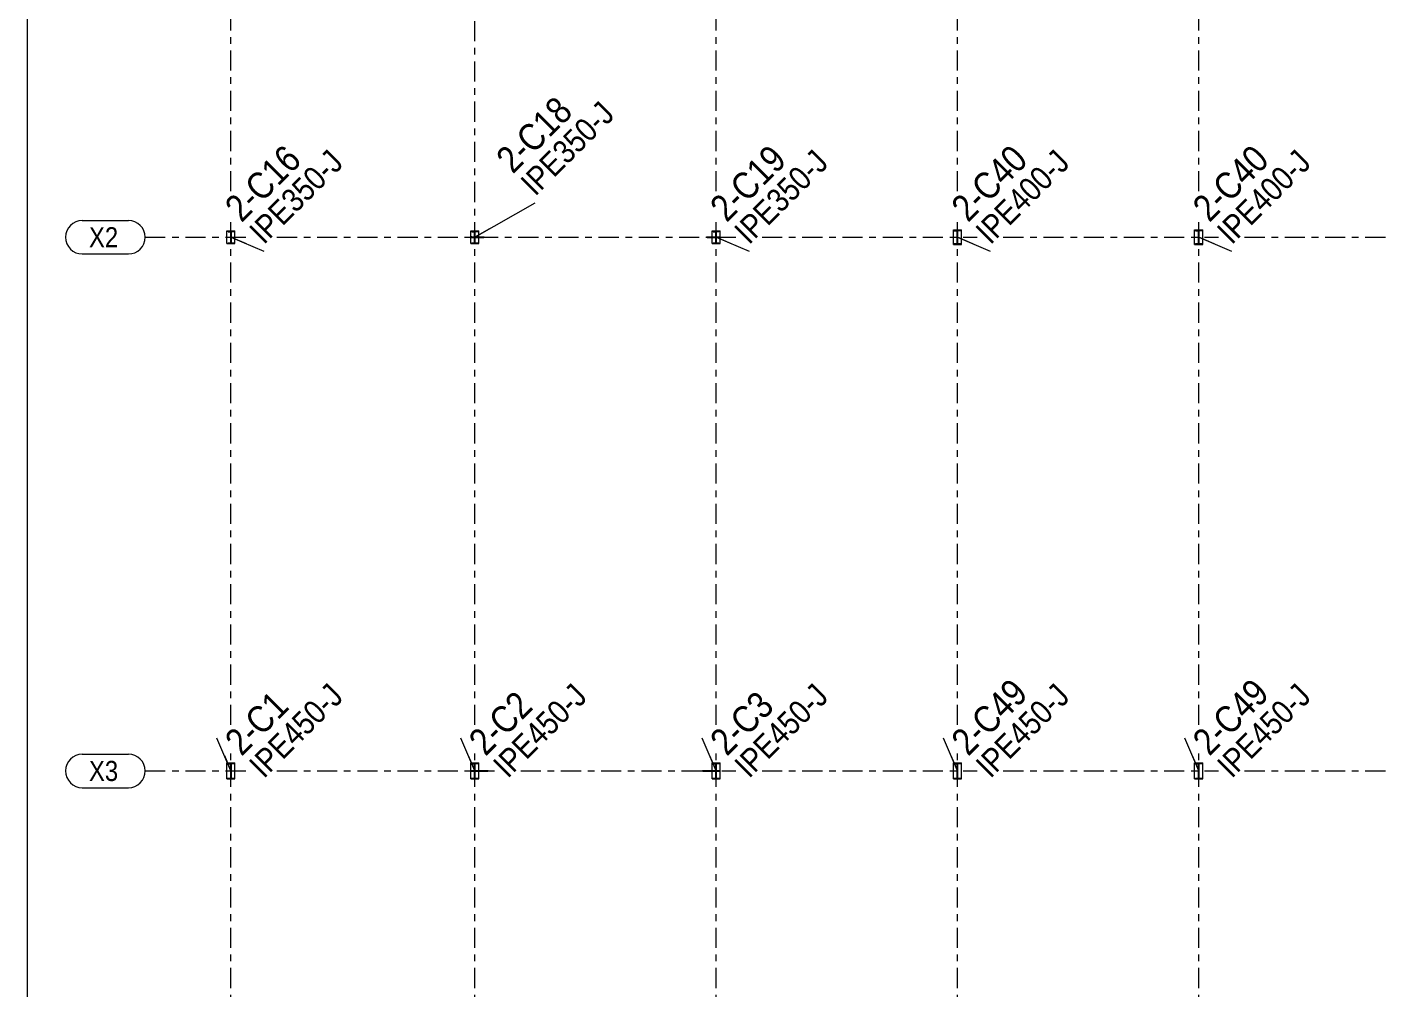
# Model space of a CAD drawing. Header units: millimetres. Extents: x -23 to 800, y -63 to 511.
# Drawn here: x -20.4 to 181.3, y 224 to 367.5 of the extents above; entities that cross this region are included whole.
import ezdxf

# ---------------------------------------------------------------- set-up
doc = ezdxf.new("R2010")
doc.units = ezdxf.units.MM
doc.linetypes.add('XKITLINE00', pattern=[0])
doc.linetypes.add('XKITLINE03', pattern=[6, 3, -1, 1, -1])
for name, color, linetype, lineweight in [('DrawingSheet', 5, 'Continuous', 0), ('Part', 2, 'Continuous', 0), ('PartMark', 7, 'Continuous', 0), ('S-grid', 1, 'Continuous', 0)]:
    doc.layers.add(name, color=color, linetype=linetype, lineweight=lineweight)
doc.styles.add('ARIAL', font='ARIAL.TTF')

# ---------------------------------------------------------------- blocks, each defined once
blk = doc.blocks.new('*A23')
at = {"layer": 'Part'}
blk.add_hatch(color=3, dxfattribs=at).paths.add_polyline_path([(45.875, 257.555), (45.875, 257.625), (46.875, 257.625), (46.875, 257.555), (46.3975, 257.555), (46.3975, 255.445), (46.875, 255.445), (46.875, 255.375), (45.875, 255.375), (45.875, 255.445), (46.3525, 255.445), (46.3525, 257.555)], flags=17)
blk = doc.blocks.new('*A24')
at = {"layer": 'Part'}
blk.add_hatch(color=3, dxfattribs=at).paths.add_polyline_path([(81.875, 257.555), (81.875, 257.625), (82.875, 257.625), (82.875, 257.555), (82.3975, 257.555), (82.3975, 255.445), (82.875, 255.445), (82.875, 255.375), (81.875, 255.375), (81.875, 255.445), (82.3525, 255.445), (82.3525, 257.555)], flags=17)
blk = doc.blocks.new('*A25')
at = {"layer": 'Part'}
blk.add_hatch(color=3, dxfattribs=at).paths.add_polyline_path([(48.34, 256.55), (48.41, 256.54), (48.44, 256.5), (48.41, 256.46), (48.34, 256.45), (48.28, 256.46), (48.25, 256.5), (48.28, 256.54)], flags=17)
blk = doc.blocks.new('*A26')
at = {"layer": 'Part'}
blk.add_hatch(color=3, dxfattribs=at).paths.add_polyline_path([(80.41, 256.55), (80.47, 256.54), (80.5, 256.5), (80.47, 256.46), (80.41, 256.45), (80.34, 256.46), (80.31, 256.5), (80.34, 256.54)], flags=17)
blk = doc.blocks.new('*A27')
at = {"layer": 'Part'}
blk.add_hatch(color=3, dxfattribs=at).paths.add_polyline_path([(117.875, 257.555), (117.875, 257.625), (118.875, 257.625), (118.875, 257.555), (118.3975, 257.555), (118.3975, 255.445), (118.875, 255.445), (118.875, 255.375), (117.875, 255.375), (117.875, 255.445), (118.3525, 255.445), (118.3525, 257.555)], flags=17)
blk = doc.blocks.new('*A28')
at = {"layer": 'Part'}
blk.add_hatch(color=3, dxfattribs=at).paths.add_polyline_path([(153.875, 257.555), (153.875, 257.625), (154.875, 257.625), (154.875, 257.555), (154.3975, 257.555), (154.3975, 255.445), (154.875, 255.445), (154.875, 255.375), (153.875, 255.375), (153.875, 255.445), (154.3525, 255.445), (154.3525, 257.555)], flags=17)
blk = doc.blocks.new('*A50')
at = {"layer": 'Part'}
blk.add_hatch(color=3, dxfattribs=at).paths.add_polyline_path([(9.5, 257.555), (9.5, 257.625), (10.5, 257.625), (10.5, 257.555), (10.0225, 257.555), (10.0225, 255.445), (10.5, 255.445), (10.5, 255.375), (9.5, 255.375), (9.5, 255.445), (9.9775, 255.445), (9.9775, 257.555)], flags=17)
blk = doc.blocks.new('*A77')
at = {"layer": 'Part'}
blk.add_hatch(color=3, dxfattribs=at).paths.add_polyline_path([(9.5625, 336.945), (9.5625, 337), (10.4375, 337), (10.4375, 336.945), (10.0175, 336.945), (10.0175, 335.305), (10.4375, 335.305), (10.4375, 335.25), (9.5625, 335.25), (9.5625, 335.305), (9.9825, 335.305), (9.9825, 336.945)], flags=17)
blk = doc.blocks.new('*A80')
at = {"layer": 'Part'}
blk.add_hatch(color=3, dxfattribs=at).paths.add_polyline_path([(47.72, 336.18), (47.78, 336.16), (47.8, 336.12), (47.78, 336.09), (47.72, 336.07), (47.67, 336.09), (47.65, 336.12), (47.67, 336.16)], flags=17)
blk = doc.blocks.new('*A81')
at = {"layer": 'Part'}
blk.add_hatch(color=3, dxfattribs=at).paths.add_polyline_path([(81.03, 336.18), (81.08, 336.16), (81.1, 336.12), (81.08, 336.09), (81.03, 336.07), (80.97, 336.09), (80.95, 336.12), (80.97, 336.16)], flags=17)
blk = doc.blocks.new('*A82')
at = {"layer": 'Part'}
blk.add_hatch(color=3, dxfattribs=at).paths.add_polyline_path([(45.9375, 336.945), (45.9375, 337), (46.8125, 337), (46.8125, 336.945), (46.3925, 336.945), (46.3925, 335.305), (46.8125, 335.305), (46.8125, 335.25), (45.9375, 335.25), (45.9375, 335.305), (46.3575, 335.305), (46.3575, 336.945)], flags=17)
blk = doc.blocks.new('*A83')
at = {"layer": 'Part'}
blk.add_hatch(color=3, dxfattribs=at).paths.add_polyline_path([(81.9375, 336.945), (81.9375, 337), (82.8125, 337), (82.8125, 336.945), (82.3925, 336.945), (82.3925, 335.305), (82.8125, 335.305), (82.8125, 335.25), (81.9375, 335.25), (81.9375, 335.305), (82.3575, 335.305), (82.3575, 336.945)], flags=17)
blk = doc.blocks.new('*A84')
at = {"layer": 'Part'}
blk.add_hatch(color=3, dxfattribs=at).paths.add_polyline_path([(117.875, 337.06), (117.875, 337.125), (118.875, 337.125), (118.875, 337.06), (118.395, 337.06), (118.395, 335.19), (118.875, 335.19), (118.875, 335.125), (117.875, 335.125), (117.875, 335.19), (118.355, 335.19), (118.355, 337.06)], flags=17)
blk = doc.blocks.new('*A85')
at = {"layer": 'Part'}
blk.add_hatch(color=3, dxfattribs=at).paths.add_polyline_path([(153.875, 337.06), (153.875, 337.125), (154.875, 337.125), (154.875, 337.06), (154.395, 337.06), (154.395, 335.19), (154.875, 335.19), (154.875, 335.125), (153.875, 335.125), (153.875, 335.19), (154.355, 335.19), (154.355, 337.06)], flags=17)
blk = doc.blocks.new('*A123')
at = {"layer": 'DrawingSheet', "color": 5, "linetype": 'XKITLINE00', "lineweight": 0}
blk.add_line((-20.42, 510.98), (-20.42, -63.02), dxfattribs=at)
blk = doc.blocks.new('*A128')
at = {"layer": 'S-grid', "color": 1, "linetype": 'XKITLINE03', "lineweight": 0}
for p, q in [((-2.79, 336.12), (12.97, 336.12)), ((16.86, 336.12), (85.34, 336.12)), ((89.23, 336.12), (121.34, 336.12)), ((125.23, 336.12), (157.34, 336.12)), ((161.23, 336.12), (229.34, 336.12))]:
    blk.add_line(p, q, dxfattribs=at)
at = {"layer": 'S-grid', "color": 3, "style": 'ARIAL', "width": 0.85}
blk.add_text('X2', height=3, dxfattribs=at).set_placement((-11.18, 334.62))
blk = doc.blocks.new('*A129')
at = {"layer": 'S-grid', "color": 1, "linetype": 'XKITLINE03', "lineweight": 0}
for p, q in [((-2.79, 256.5), (12.97, 256.5)), ((16.86, 256.5), (49.34, 256.5)), ((53.23, 256.5), (85.34, 256.5)), ((89.23, 256.5), (121.34, 256.5)), ((125.23, 256.5), (157.34, 256.5)), ((161.23, 256.5), (193.34, 256.5))]:
    blk.add_line(p, q, dxfattribs=at)
at = {"layer": 'S-grid', "color": 3, "style": 'ARIAL', "width": 0.85}
blk.add_text('X3', height=3, dxfattribs=at).set_placement((-11.18, 255))
blk = doc.blocks.new('*A146')
at = {"layer": 'S-grid', "color": 1, "linetype": 'XKITLINE03', "lineweight": 0}
for p, q in [((154.38, 342.98), (154.38, 398.42)), ((154.38, 263.36), (154.38, 339.09)), ((154.38, 140.11), (154.38, 259.47))]:
    blk.add_line(p, q, dxfattribs=at)
blk = doc.blocks.new('*A147')
at = {"layer": 'S-grid', "color": 1, "linetype": 'XKITLINE03', "lineweight": 0}
for p, q in [((118.38, 342.98), (118.38, 418.12)), ((118.38, 263.36), (118.38, 339.09)), ((118.38, 140.11), (118.38, 259.47))]:
    blk.add_line(p, q, dxfattribs=at)
blk = doc.blocks.new('*A148')
at = {"layer": 'S-grid', "color": 1, "linetype": 'XKITLINE03', "lineweight": 0}
for p, q in [((82.38, 342.98), (82.38, 418.12)), ((82.38, 263.36), (82.38, 339.09)), ((82.38, 140.11), (82.38, 259.47))]:
    blk.add_line(p, q, dxfattribs=at)
blk = doc.blocks.new('*A149')
at = {"layer": 'S-grid', "color": 1, "linetype": 'XKITLINE03', "lineweight": 0}
for p, q in [((46.38, 263.36), (46.38, 425.44)), ((46.38, 140.11), (46.38, 259.47))]:
    blk.add_line(p, q, dxfattribs=at)
blk = doc.blocks.new('*A150')
at = {"layer": 'S-grid', "color": 1, "linetype": 'XKITLINE03', "lineweight": 0}
for p, q in [((10, 342.98), (10, 418.12)), ((10, 263.36), (10, 339.09)), ((10, 140.11), (10, 259.47))]:
    blk.add_line(p, q, dxfattribs=at)
blk = doc.blocks.new('*A193')
at = {"layer": 'Part', "color": 2, "linetype": 'XKITLINE00', "lineweight": 0}
for p, q in [((45.875, 257.555), (45.875, 257.625)), ((45.875, 257.625), (46.875, 257.625)), ((45.875, 257.555), (46.3525, 257.555)), ((46.3525, 255.445), (46.3525, 257.555)), ((46.875, 257.555), (46.3975, 257.555)), ((46.3975, 257.555), (46.3975, 255.445)), ((46.875, 257.625), (46.875, 257.555)), ((45.875, 255.375), (45.875, 255.445)), ((45.875, 255.445), (46.3525, 255.445)), ((46.875, 255.375), (45.875, 255.375)), ((46.3975, 255.445), (46.875, 255.445)), ((46.875, 255.445), (46.875, 255.375))]:
    blk.add_line(p, q, dxfattribs=at)
blk = doc.blocks.new('*A194')
at = {"layer": 'Part', "color": 2, "linetype": 'XKITLINE00', "lineweight": 0}
for p, q in [((81.875, 257.555), (81.875, 257.625)), ((81.875, 257.625), (82.875, 257.625)), ((81.875, 257.555), (82.3525, 257.555)), ((82.3525, 255.445), (82.3525, 257.555)), ((82.875, 257.555), (82.3975, 257.555)), ((82.3975, 257.555), (82.3975, 255.445)), ((82.875, 257.625), (82.875, 257.555)), ((81.875, 255.375), (81.875, 255.445)), ((81.875, 255.445), (82.3525, 255.445)), ((82.875, 255.375), (81.875, 255.375)), ((82.3975, 255.445), (82.875, 255.445)), ((82.875, 255.445), (82.875, 255.375))]:
    blk.add_line(p, q, dxfattribs=at)
blk = doc.blocks.new('*A195')
at = {"layer": 'Part', "color": 2, "linetype": 'XKITLINE00', "lineweight": 0}
for p, q in [((45.85, 256.54), (45.84, 256.5)), ((45.84, 256.5), (45.85, 256.46)), ((45.87, 256.55), (45.85, 256.54)), ((45.85, 256.46), (45.87, 256.45)), ((45.87, 256.55), (46.35, 256.55)), ((45.87, 256.45), (46.35, 256.45)), ((46.4, 256.55), (48.34, 256.55)), ((46.4, 256.45), (48.34, 256.45)), ((48.25, 256.5), (48.28, 256.54)), ((48.28, 256.46), (48.25, 256.5)), ((48.28, 256.54), (48.34, 256.55)), ((48.34, 256.45), (48.28, 256.46)), ((48.34, 256.55), (48.41, 256.54)), ((48.41, 256.46), (48.34, 256.45)), ((48.41, 256.54), (48.44, 256.5)), ((48.44, 256.5), (48.41, 256.46))]:
    blk.add_line(p, q, dxfattribs=at)
blk = doc.blocks.new('*A196')
at = {"layer": 'Part', "color": 2, "linetype": 'XKITLINE00', "lineweight": 0}
for p, q in [((80.31, 256.5), (80.34, 256.54)), ((80.34, 256.46), (80.31, 256.5)), ((80.34, 256.54), (80.41, 256.55)), ((80.41, 256.45), (80.34, 256.46)), ((80.41, 256.55), (80.47, 256.54)), ((80.41, 256.55), (82.35, 256.55)), ((80.47, 256.46), (80.41, 256.45)), ((80.41, 256.45), (82.35, 256.45)), ((80.47, 256.54), (80.5, 256.5)), ((80.5, 256.5), (80.47, 256.46)), ((82.4, 256.55), (82.88, 256.55)), ((82.4, 256.45), (82.88, 256.45)), ((82.9, 256.54), (82.88, 256.55)), ((82.88, 256.45), (82.9, 256.46)), ((82.91, 256.5), (82.9, 256.54)), ((82.9, 256.46), (82.91, 256.5))]:
    blk.add_line(p, q, dxfattribs=at)
blk = doc.blocks.new('*A197')
at = {"layer": 'Part', "color": 2, "linetype": 'XKITLINE00', "lineweight": 0}
for p, q in [((45.775, 255.3), (45.775, 257.7)), ((45.775, 257.7), (46.975, 257.7)), ((46.975, 256.55), (46.975, 257.7)), ((46.975, 255.3), (46.975, 256.45)), ((45.775, 255.3), (46.975, 255.3))]:
    blk.add_line(p, q, dxfattribs=at)
blk = doc.blocks.new('*A198')
at = {"layer": 'Part', "color": 2, "linetype": 'XKITLINE00', "lineweight": 0}
for p, q in [((81.775, 256.55), (81.775, 257.7)), ((81.775, 257.7), (82.975, 257.7)), ((81.775, 255.3), (81.775, 256.45)), ((82.975, 255.3), (82.975, 257.7)), ((81.775, 255.3), (82.975, 255.3))]:
    blk.add_line(p, q, dxfattribs=at)
blk = doc.blocks.new('*A199')
at = {"layer": 'Part', "color": 2, "linetype": 'XKITLINE00', "lineweight": 0}
for p, q in [((117.875, 257.555), (117.875, 257.625)), ((117.875, 257.625), (118.875, 257.625)), ((117.875, 257.555), (118.3525, 257.555)), ((118.3525, 255.445), (118.3525, 257.555)), ((118.875, 257.555), (118.3975, 257.555)), ((118.3975, 257.555), (118.3975, 255.445)), ((118.875, 257.625), (118.875, 257.555)), ((117.875, 255.375), (117.875, 255.445)), ((117.875, 255.445), (118.3525, 255.445)), ((118.875, 255.375), (117.875, 255.375)), ((118.3975, 255.445), (118.875, 255.445)), ((118.875, 255.445), (118.875, 255.375))]:
    blk.add_line(p, q, dxfattribs=at)
blk = doc.blocks.new('*A200')
at = {"layer": 'Part', "color": 2, "linetype": 'XKITLINE00', "lineweight": 0}
for p, q in [((153.875, 257.555), (153.875, 257.625)), ((153.875, 257.625), (154.875, 257.625)), ((153.875, 257.555), (154.3525, 257.555)), ((154.3525, 255.445), (154.3525, 257.555)), ((154.875, 257.555), (154.3975, 257.555)), ((154.3975, 257.555), (154.3975, 255.445)), ((154.875, 257.625), (154.875, 257.555)), ((153.875, 255.375), (153.875, 255.445)), ((153.875, 255.445), (154.3525, 255.445)), ((154.875, 255.375), (153.875, 255.375)), ((154.3975, 255.445), (154.875, 255.445)), ((154.875, 255.445), (154.875, 255.375))]:
    blk.add_line(p, q, dxfattribs=at)
blk = doc.blocks.new('*A201')
at = {"layer": 'Part', "color": 2, "linetype": 'XKITLINE00', "lineweight": 0}
for p, q in [((117.775, 255.3), (117.775, 257.7)), ((117.775, 257.7), (118.975, 257.7)), ((118.975, 255.3), (118.975, 257.7)), ((117.775, 255.3), (118.975, 255.3))]:
    blk.add_line(p, q, dxfattribs=at)
blk = doc.blocks.new('*A202')
at = {"layer": 'Part', "color": 2, "linetype": 'XKITLINE00', "lineweight": 0}
for p, q in [((153.775, 255.3), (153.775, 257.7)), ((153.775, 257.7), (154.975, 257.7)), ((154.975, 255.3), (154.975, 257.7)), ((153.775, 255.3), (154.975, 255.3))]:
    blk.add_line(p, q, dxfattribs=at)
blk = doc.blocks.new('*A249')
at = {"layer": 'S-grid', "color": 1, "linetype": 'XKITLINE00', "lineweight": 0}
for p, q in [((-12.18, 259), (-5.29, 259)), ((-12.18, 254), (-5.29, 254))]:
    blk.add_line(p, q, dxfattribs=at)
for centre, start, end in [((-12.18, 256.5), 90, 270), ((-5.29, 256.5), 270, 90)]:
    blk.add_arc(centre, 2.5, start, end, dxfattribs=at)
blk = doc.blocks.new('*A260')
at = {"layer": 'Part', "color": 2, "linetype": 'XKITLINE00', "lineweight": 0}
for p, q in [((9.5, 257.555), (9.5, 257.625)), ((9.5, 257.625), (10.5, 257.625)), ((9.5, 257.555), (9.9775, 257.555)), ((9.9775, 255.445), (9.9775, 257.555)), ((10.5, 257.555), (10.0225, 257.555)), ((10.0225, 257.555), (10.0225, 255.445)), ((10.5, 257.625), (10.5, 257.555)), ((9.5, 255.375), (9.5, 255.445)), ((9.5, 255.445), (9.9775, 255.445)), ((10.5, 255.375), (9.5, 255.375)), ((10.0225, 255.445), (10.5, 255.445)), ((10.5, 255.445), (10.5, 255.375))]:
    blk.add_line(p, q, dxfattribs=at)
blk = doc.blocks.new('*A261')
at = {"layer": 'Part', "color": 2, "linetype": 'XKITLINE00', "lineweight": 0}
for p, q in [((9.4, 255.3), (9.4, 257.7)), ((9.4, 257.7), (10.6, 257.7)), ((10.6, 255.3), (10.6, 257.7)), ((9.4, 255.3), (10.6, 255.3))]:
    blk.add_line(p, q, dxfattribs=at)
blk = doc.blocks.new('*A281')
at = {"layer": 'Part', "color": 2, "linetype": 'XKITLINE00', "lineweight": 0}
for p, q in [((153.775, 335.025), (153.775, 337.225)), ((153.775, 337.225), (154.975, 337.225)), ((154.975, 335.025), (154.975, 337.225)), ((153.775, 335.025), (154.975, 335.025))]:
    blk.add_line(p, q, dxfattribs=at)
blk = doc.blocks.new('*A314')
at = {"layer": 'S-grid', "color": 1, "linetype": 'XKITLINE00', "lineweight": 0}
for p, q in [((-12.18, 338.62), (-5.29, 338.62)), ((-12.18, 333.62), (-5.29, 333.62))]:
    blk.add_line(p, q, dxfattribs=at)
for centre, start, end in [((-12.18, 336.12), 90, 270), ((-5.29, 336.12), 270, 90)]:
    blk.add_arc(centre, 2.5, start, end, dxfattribs=at)
blk = doc.blocks.new('*A325')
at = {"layer": 'Part', "color": 2, "linetype": 'XKITLINE00', "lineweight": 0}
for p, q in [((9.5625, 336.945), (9.5625, 337)), ((9.5625, 337), (10.4375, 337)), ((9.5625, 336.945), (9.9825, 336.945)), ((9.9825, 335.305), (9.9825, 336.945)), ((10.4375, 336.945), (10.0175, 336.945)), ((10.0175, 336.945), (10.0175, 335.305)), ((10.4375, 337), (10.4375, 336.945)), ((9.5625, 335.25), (9.5625, 335.305)), ((9.5625, 335.305), (9.9825, 335.305)), ((10.4375, 335.25), (9.5625, 335.25)), ((10.0175, 335.305), (10.4375, 335.305)), ((10.4375, 335.305), (10.4375, 335.25))]:
    blk.add_line(p, q, dxfattribs=at)
blk = doc.blocks.new('*A326')
at = {"layer": 'Part', "color": 2, "linetype": 'XKITLINE00', "lineweight": 0}
for p, q in [((9.4, 335.175), (9.4, 337.075)), ((9.4, 337.075), (10.6, 337.075)), ((10.6, 335.175), (10.6, 337.075)), ((9.4, 335.175), (10.6, 335.175))]:
    blk.add_line(p, q, dxfattribs=at)
blk = doc.blocks.new('*A331')
at = {"layer": 'Part', "color": 2, "linetype": 'XKITLINE00', "lineweight": 0}
for p, q in [((45.91, 336.16), (45.9, 336.12)), ((45.9, 336.12), (45.91, 336.09)), ((45.93, 336.18), (45.91, 336.16)), ((45.91, 336.09), (45.93, 336.07)), ((45.93, 336.18), (46.36, 336.18)), ((45.93, 336.07), (46.36, 336.07)), ((46.39, 336.18), (47.72, 336.18)), ((46.39, 336.07), (47.72, 336.07)), ((47.65, 336.12), (47.67, 336.16)), ((47.67, 336.09), (47.65, 336.12)), ((47.67, 336.16), (47.72, 336.18)), ((47.72, 336.07), (47.67, 336.09)), ((47.72, 336.18), (47.78, 336.16)), ((47.78, 336.09), (47.72, 336.07)), ((47.78, 336.16), (47.8, 336.12)), ((47.8, 336.12), (47.78, 336.09))]:
    blk.add_line(p, q, dxfattribs=at)
blk = doc.blocks.new('*A332')
at = {"layer": 'Part', "color": 2, "linetype": 'XKITLINE00', "lineweight": 0}
for p, q in [((80.95, 336.12), (80.97, 336.16)), ((80.97, 336.09), (80.95, 336.12)), ((80.97, 336.16), (81.03, 336.18)), ((81.03, 336.07), (80.97, 336.09)), ((81.03, 336.18), (81.08, 336.16)), ((81.03, 336.18), (82.36, 336.18)), ((81.08, 336.09), (81.03, 336.07)), ((81.03, 336.07), (82.36, 336.07)), ((81.08, 336.16), (81.1, 336.12)), ((81.1, 336.12), (81.08, 336.09)), ((82.39, 336.18), (82.82, 336.18)), ((82.39, 336.07), (82.82, 336.07)), ((82.84, 336.16), (82.82, 336.18)), ((82.82, 336.07), (82.84, 336.09)), ((82.85, 336.12), (82.84, 336.16)), ((82.84, 336.09), (82.85, 336.12))]:
    blk.add_line(p, q, dxfattribs=at)
blk = doc.blocks.new('*A333')
at = {"layer": 'Part', "color": 2, "linetype": 'XKITLINE00', "lineweight": 0}
for p, q in [((45.9375, 336.945), (45.9375, 337)), ((45.9375, 337), (46.8125, 337)), ((45.9375, 336.945), (46.3575, 336.945)), ((46.3575, 335.305), (46.3575, 336.945)), ((46.8125, 336.945), (46.3925, 336.945)), ((46.3925, 336.945), (46.3925, 335.305)), ((46.8125, 337), (46.8125, 336.945)), ((45.9375, 335.25), (45.9375, 335.305)), ((45.9375, 335.305), (46.3575, 335.305)), ((46.8125, 335.25), (45.9375, 335.25)), ((46.3925, 335.305), (46.8125, 335.305)), ((46.8125, 335.305), (46.8125, 335.25))]:
    blk.add_line(p, q, dxfattribs=at)
blk = doc.blocks.new('*A334')
at = {"layer": 'Part', "color": 2, "linetype": 'XKITLINE00', "lineweight": 0}
for p, q in [((45.775, 335.175), (45.775, 337.075)), ((45.775, 337.075), (46.975, 337.075)), ((46.975, 336.175), (46.975, 337.075)), ((45.775, 335.175), (46.975, 335.175)), ((46.975, 335.175), (46.975, 336.075))]:
    blk.add_line(p, q, dxfattribs=at)
blk = doc.blocks.new('*A335')
at = {"layer": 'Part', "color": 2, "linetype": 'XKITLINE00', "lineweight": 0}
for p, q in [((81.9375, 336.945), (81.9375, 337)), ((81.9375, 337), (82.8125, 337)), ((81.9375, 336.945), (82.3575, 336.945)), ((82.3575, 335.305), (82.3575, 336.945)), ((82.8125, 336.945), (82.3925, 336.945)), ((82.3925, 336.945), (82.3925, 335.305)), ((82.8125, 337), (82.8125, 336.945)), ((81.9375, 335.25), (81.9375, 335.305)), ((81.9375, 335.305), (82.3575, 335.305)), ((82.8125, 335.25), (81.9375, 335.25)), ((82.3925, 335.305), (82.8125, 335.305)), ((82.8125, 335.305), (82.8125, 335.25))]:
    blk.add_line(p, q, dxfattribs=at)
blk = doc.blocks.new('*A336')
at = {"layer": 'Part', "color": 2, "linetype": 'XKITLINE00', "lineweight": 0}
for p, q in [((81.775, 336.175), (81.775, 337.075)), ((81.775, 337.075), (82.975, 337.075)), ((82.975, 335.175), (82.975, 337.075)), ((81.775, 335.175), (81.775, 336.075)), ((81.775, 335.175), (82.975, 335.175))]:
    blk.add_line(p, q, dxfattribs=at)
blk = doc.blocks.new('*A337')
at = {"layer": 'Part', "color": 2, "linetype": 'XKITLINE00', "lineweight": 0}
for p, q in [((117.875, 337.06), (117.875, 337.125)), ((117.875, 337.125), (118.875, 337.125)), ((117.875, 337.06), (118.355, 337.06)), ((118.355, 335.19), (118.355, 337.06)), ((118.875, 337.06), (118.395, 337.06)), ((118.395, 337.06), (118.395, 335.19)), ((118.875, 337.125), (118.875, 337.06)), ((117.875, 335.125), (117.875, 335.19)), ((117.875, 335.19), (118.355, 335.19)), ((118.875, 335.125), (117.875, 335.125)), ((118.395, 335.19), (118.875, 335.19)), ((118.875, 335.19), (118.875, 335.125))]:
    blk.add_line(p, q, dxfattribs=at)
blk = doc.blocks.new('*A338')
at = {"layer": 'Part', "color": 2, "linetype": 'XKITLINE00', "lineweight": 0}
for p, q in [((117.775, 335.025), (117.775, 337.225)), ((117.775, 337.225), (118.975, 337.225)), ((118.975, 335.025), (118.975, 337.225)), ((117.775, 335.025), (118.975, 335.025))]:
    blk.add_line(p, q, dxfattribs=at)
blk = doc.blocks.new('*A339')
at = {"layer": 'Part', "color": 2, "linetype": 'XKITLINE00', "lineweight": 0}
for p, q in [((153.875, 337.06), (153.875, 337.125)), ((153.875, 337.125), (154.875, 337.125)), ((153.875, 337.06), (154.355, 337.06)), ((154.355, 335.19), (154.355, 337.06)), ((154.875, 337.06), (154.395, 337.06)), ((154.395, 337.06), (154.395, 335.19)), ((154.875, 337.125), (154.875, 337.06)), ((153.875, 335.125), (153.875, 335.19)), ((153.875, 335.19), (154.355, 335.19)), ((154.875, 335.125), (153.875, 335.125)), ((154.395, 335.19), (154.875, 335.19)), ((154.875, 335.19), (154.875, 335.125))]:
    blk.add_line(p, q, dxfattribs=at)
blk = doc.blocks.new('*A409')
at = {"layer": 'PartMark', "color": 7, "linetype": 'XKITLINE00', "lineweight": 0}
for p, q in [((154.38, 256.5), (152.29, 261.41)), ((153.4, 258.8), (154.38, 256.5))]:
    blk.add_line(p, q, dxfattribs=at)
at = {"layer": 'PartMark', "color": 3, "style": 'ARIAL', "width": 0.85}
blk.add_text('2-C49', height=4, rotation=45.0001, dxfattribs=at).set_placement((155.97, 258.59))
at = {"layer": 'PartMark', "color": 7, "style": 'ARIAL', "width": 0.85}
blk.add_text('IPE450-J', height=3.5, rotation=45.0001, dxfattribs=at).set_placement((159.29, 255.26))
blk = doc.blocks.new('*A422')
at = {"layer": 'PartMark', "color": 7, "linetype": 'XKITLINE00', "lineweight": 0}
for p, q in [((10, 256.5), (7.91, 261.41)), ((9.02, 258.8), (10, 256.5))]:
    blk.add_line(p, q, dxfattribs=at)
at = {"layer": 'PartMark', "color": 7, "style": 'ARIAL', "width": 0.85}
blk.add_text('IPE450-J', height=3.5, rotation=45.0001, dxfattribs=at).set_placement((14.91, 255.26))
at = {"layer": 'PartMark', "color": 3, "style": 'ARIAL', "width": 0.85}
blk.add_text('2-C1', height=4, rotation=45.0001, dxfattribs=at).set_placement((11.59, 258.59))
blk = doc.blocks.new('*A423')
at = {"layer": 'PartMark', "color": 7, "linetype": 'XKITLINE00', "lineweight": 0}
for p, q in [((82.38, 256.5), (80.29, 261.41)), ((81.4, 258.8), (82.38, 256.5))]:
    blk.add_line(p, q, dxfattribs=at)
at = {"layer": 'PartMark', "color": 7, "style": 'ARIAL', "width": 0.85}
blk.add_text('IPE450-J', height=3.5, rotation=45.0001, dxfattribs=at).set_placement((87.29, 255.26))
at = {"layer": 'PartMark', "color": 3, "style": 'ARIAL', "width": 0.85}
blk.add_text('2-C3', height=4, rotation=45.0001, dxfattribs=at).set_placement((83.97, 258.59))
blk = doc.blocks.new('*A424')
at = {"layer": 'PartMark', "color": 7, "linetype": 'XKITLINE00', "lineweight": 0}
for p, q in [((46.38, 256.5), (44.29, 261.41)), ((45.4, 258.8), (46.38, 256.5))]:
    blk.add_line(p, q, dxfattribs=at)
at = {"layer": 'PartMark', "color": 7, "style": 'ARIAL', "width": 0.85}
blk.add_text('IPE450-J', height=3.5, rotation=45.0001, dxfattribs=at).set_placement((51.29, 255.26))
at = {"layer": 'PartMark', "color": 3, "style": 'ARIAL', "width": 0.85}
blk.add_text('2-C2', height=4, rotation=45.0001, dxfattribs=at).set_placement((47.97, 258.59))
blk = doc.blocks.new('*A425')
at = {"layer": 'PartMark', "color": 7, "linetype": 'XKITLINE00', "lineweight": 0}
for p, q in [((118.38, 256.5), (116.29, 261.41)), ((117.4, 258.8), (118.38, 256.5))]:
    blk.add_line(p, q, dxfattribs=at)
at = {"layer": 'PartMark', "color": 3, "style": 'ARIAL', "width": 0.85}
blk.add_text('2-C49', height=4, rotation=45.0001, dxfattribs=at).set_placement((119.97, 258.59))
at = {"layer": 'PartMark', "color": 7, "style": 'ARIAL', "width": 0.85}
blk.add_text('IPE450-J', height=3.5, rotation=45.0001, dxfattribs=at).set_placement((123.29, 255.26))
blk = doc.blocks.new('*A436')
at = {"layer": 'PartMark', "color": 7, "linetype": 'XKITLINE00', "lineweight": 0}
for p, q in [((154.38, 336.12), (159.29, 334.04)), ((156.68, 335.15), (154.38, 336.12))]:
    blk.add_line(p, q, dxfattribs=at)
at = {"layer": 'PartMark', "color": 3, "style": 'ARIAL', "width": 0.85}
blk.add_text('2-C40', height=4, rotation=45.0001, dxfattribs=at).set_placement((155.97, 338.21))
at = {"layer": 'PartMark', "color": 7, "style": 'ARIAL', "width": 0.85}
blk.add_text('IPE400-J', height=3.5, rotation=45.0001, dxfattribs=at).set_placement((159.29, 334.89))
blk = doc.blocks.new('*A441')
at = {"layer": 'PartMark', "color": 7, "linetype": 'XKITLINE00', "lineweight": 0}
for p, q in [((118.38, 336.12), (123.29, 334.04)), ((120.68, 335.15), (118.38, 336.12))]:
    blk.add_line(p, q, dxfattribs=at)
at = {"layer": 'PartMark', "color": 3, "style": 'ARIAL', "width": 0.85}
blk.add_text('2-C40', height=4, rotation=45.0001, dxfattribs=at).set_placement((119.97, 338.21))
at = {"layer": 'PartMark', "color": 7, "style": 'ARIAL', "width": 0.85}
blk.add_text('IPE400-J', height=3.5, rotation=45.0001, dxfattribs=at).set_placement((123.29, 334.89))
blk = doc.blocks.new('*A443')
at = {"layer": 'PartMark', "color": 7, "linetype": 'XKITLINE00', "lineweight": 0}
for p, q in [((10, 336.12), (14.91, 334.04)), ((12.3, 335.15), (10, 336.12))]:
    blk.add_line(p, q, dxfattribs=at)
at = {"layer": 'PartMark', "color": 3, "style": 'ARIAL', "width": 0.85}
blk.add_text('2-C16', height=4, rotation=45.0001, dxfattribs=at).set_placement((11.59, 338.21))
at = {"layer": 'PartMark', "color": 7, "style": 'ARIAL', "width": 0.85}
blk.add_text('IPE350-J', height=3.5, rotation=45.0001, dxfattribs=at).set_placement((14.91, 334.89))
blk = doc.blocks.new('*A444')
at = {"layer": 'PartMark', "color": 7, "linetype": 'XKITLINE00', "lineweight": 0}
for p, q in [((46.38, 336.12), (55.38, 341.26)), ((48.55, 337.36), (46.38, 336.12))]:
    blk.add_line(p, q, dxfattribs=at)
at = {"layer": 'PartMark', "color": 3, "style": 'ARIAL', "width": 0.85}
blk.add_text('2-C18', height=4, rotation=45.0001, dxfattribs=at).set_placement((52.06, 345.44))
at = {"layer": 'PartMark', "color": 7, "style": 'ARIAL', "width": 0.85}
blk.add_text('IPE350-J', height=3.5, rotation=45.0001, dxfattribs=at).set_placement((55.38, 342.11))
blk = doc.blocks.new('*A445')
at = {"layer": 'PartMark', "color": 7, "linetype": 'XKITLINE00', "lineweight": 0}
for p, q in [((82.38, 336.12), (87.29, 334.04)), ((84.68, 335.15), (82.38, 336.12))]:
    blk.add_line(p, q, dxfattribs=at)
at = {"layer": 'PartMark', "color": 3, "style": 'ARIAL', "width": 0.85}
blk.add_text('2-C19', height=4, rotation=45.0001, dxfattribs=at).set_placement((83.97, 338.21))
at = {"layer": 'PartMark', "color": 7, "style": 'ARIAL', "width": 0.85}
blk.add_text('IPE350-J', height=3.5, rotation=45.0001, dxfattribs=at).set_placement((87.29, 334.89))

msp = doc.modelspace()

# ---------------------------------------------------------------- block references
at = {"lineweight": 0}
for name in ['*A123', '*A150', '*A149', '*A148', '*A147', '*A146', '*A314', '*A128', '*A326', '*A77', '*A325', '*A334', '*A82', '*A333', '*A336', '*A83', '*A335', '*A338', '*A84', '*A337', '*A281', '*A85', '*A339', '*A331', '*A80', '*A81', '*A332', '*A249', '*A129', '*A261', '*A50', '*A260', '*A197', '*A195', '*A23', '*A193', '*A25', '*A26', '*A196', '*A198', '*A24', '*A194', '*A201', '*A27', '*A199', '*A202', '*A28', '*A200']:
    msp.add_blockref(name, (0, 0), dxfattribs=at)
at = {"layer": 'PartMark', "lineweight": 0}
for name in ['*A444', '*A443', '*A445', '*A441', '*A436', '*A422', '*A424', '*A423', '*A425', '*A409']:
    msp.add_blockref(name, (0, 0), dxfattribs=at)

doc.saveas('drawing.dxf')
